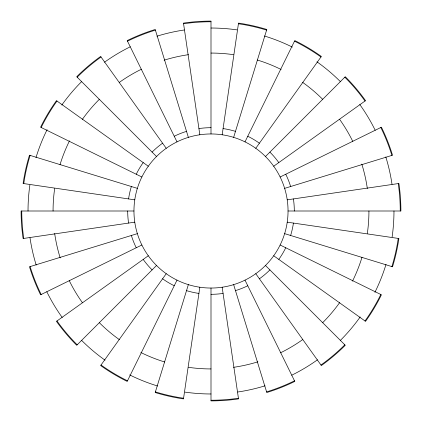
<?xml version="1.0" encoding="UTF-8"?>
<svg xmlns="http://www.w3.org/2000/svg" width="422" height="422" viewBox="0 0 422 422"><rect width="100%" height="100%" fill="white"/><g stroke="black" fill="none" stroke-linecap="round" stroke-linejoin="round"><path stroke-width="0.63" d="M199.833 287.229L183.48 398.896A189.9 189.9 0 0 1 155.206 392.518L188.365 284.639M222.167 134.771L238.52 23.104A189.9 189.9 0 0 1 266.794 29.482L233.635 137.361M177.003 280.134L127.201 381.414A189.9 189.9 0 0 1 100.647 365.547L166.231 273.699M244.997 141.866L294.799 40.586A189.9 189.9 0 0 1 321.353 56.453L255.769 148.301M156.525 265.475L76.72 345.28A189.9 189.9 0 0 1 56.453 321.353L148.301 255.769M265.475 156.525L345.28 76.72A189.9 189.9 0 0 1 365.547 100.647L273.699 166.231M141.866 244.997L40.586 294.799A189.9 189.9 0 0 1 29.482 266.794L137.361 233.635M280.134 177.003L381.414 127.201A189.9 189.9 0 0 1 392.518 155.206L284.639 188.365M134.771 222.167L23.104 238.52A189.9 189.9 0 0 1 21.1 211L133.959 211M287.229 199.833L398.896 183.48A189.9 189.9 0 0 1 400.9 211L288.041 211A77.041 77.041 0 0 1 172.477 277.718A77.041 77.041 0 0 1 172.477 144.282A77.041 77.041 0 0 1 288.041 211M134.771 199.833L23.104 183.48A189.9 189.9 0 0 1 29.482 155.206L137.361 188.365M287.229 222.167L398.896 238.52A189.9 189.9 0 0 1 392.518 266.794L284.639 233.635M141.866 177.003L40.586 127.201A189.9 189.9 0 0 1 56.453 100.647L148.301 166.231M280.134 244.997L381.414 294.799A189.9 189.9 0 0 1 365.547 321.353L273.699 255.769M156.525 156.525L76.72 76.72A189.9 189.9 0 0 1 100.647 56.453L166.231 148.301M265.475 265.475L345.28 345.28A189.9 189.9 0 0 1 321.353 365.547L255.769 273.699M177.003 141.866L127.201 40.586A189.9 189.9 0 0 1 155.206 29.482L188.365 137.361M244.997 280.134L294.799 381.414A189.9 189.9 0 0 1 266.794 392.518L233.635 284.639M199.833 134.771L183.48 23.104A189.9 189.9 0 0 1 211 21.1L211 133.959M222.167 287.229L238.52 398.896A189.9 189.9 0 0 1 211 400.9L211 288.041M368.933 211A157.933 157.933 0 0 1 367.33 233.477M361.997 257.293A157.933 157.933 0 0 1 352.507 281.136M339.652 302.611A157.933 157.933 0 0 1 322.677 322.677M302.611 339.652A157.933 157.933 0 0 1 280.572 352.787M257.895 361.812A157.933 157.933 0 0 1 233.477 367.33M211 368.933A157.933 157.933 0 0 1 188.523 367.33M164.707 361.997A157.933 157.933 0 0 1 140.864 352.507M119.389 339.652A157.933 157.933 0 0 1 99.323 322.677M82.348 302.611A157.933 157.933 0 0 1 69.213 280.572M60.188 257.895A157.933 157.933 0 0 1 54.67 233.477M53.066 211A157.933 157.933 0 0 1 54.67 188.523M60.003 164.707A157.933 157.933 0 0 1 69.493 140.864M82.348 119.389A157.933 157.933 0 0 1 99.323 99.323M119.389 82.348A157.933 157.933 0 0 1 141.428 69.213M164.105 60.188A157.933 157.933 0 0 1 188.523 54.67M211 53.066A157.933 157.933 0 0 1 233.477 54.67M257.293 60.003A157.933 157.933 0 0 1 281.136 69.493M302.611 82.348A157.933 157.933 0 0 1 322.677 99.323M339.652 119.389A157.933 157.933 0 0 1 352.787 141.428M361.812 164.105A157.933 157.933 0 0 1 367.33 188.523M293.427 223.074A83.308 83.308 0 0 1 290.631 235.476M285.757 247.761A83.308 83.308 0 0 1 278.8 259.409M269.906 269.906A83.308 83.308 0 0 1 259.409 278.8M247.761 285.757A83.308 83.308 0 0 1 235.476 290.631M223.074 293.427A83.308 83.308 0 0 1 211 294.308M198.926 293.427A83.308 83.308 0 0 1 186.524 290.631M174.239 285.757A83.308 83.308 0 0 1 162.591 278.8M152.094 269.906A83.308 83.308 0 0 1 143.2 259.409M136.243 247.761A83.308 83.308 0 0 1 131.369 235.476M128.573 223.074A83.308 83.308 0 0 1 127.692 211M128.573 198.926A83.308 83.308 0 0 1 131.369 186.524M136.243 174.239A83.308 83.308 0 0 1 143.2 162.591M152.094 152.094A83.308 83.308 0 0 1 162.591 143.2M174.239 136.243A83.308 83.308 0 0 1 186.524 131.369M198.926 128.573A83.308 83.308 0 0 1 211 127.692M223.074 128.573A83.308 83.308 0 0 1 235.476 131.369M247.761 136.243A83.308 83.308 0 0 1 259.409 143.2M269.906 152.094A83.308 83.308 0 0 1 278.8 162.591M285.757 174.239A83.308 83.308 0 0 1 290.631 186.524M293.427 198.926A83.308 83.308 0 0 1 294.308 211M398.241 238.425A189.241 189.241 0 0 1 391.885 266.598M380.818 294.503A189.241 189.241 0 0 1 365.009 320.968M344.811 344.811A189.241 189.241 0 0 1 320.968 365.009M294.503 380.818A189.241 189.241 0 0 1 266.598 391.885M238.425 398.241A189.241 189.241 0 0 1 211 400.241M183.575 398.241A189.241 189.241 0 0 1 155.401 391.885M127.497 380.818A189.241 189.241 0 0 1 101.032 365.009M77.189 344.811A189.241 189.241 0 0 1 56.991 320.968M41.182 294.503A189.241 189.241 0 0 1 30.115 266.598M23.759 238.425A189.241 189.241 0 0 1 21.759 211M23.759 183.575A189.241 189.241 0 0 1 30.115 155.401M41.182 127.497A189.241 189.241 0 0 1 56.991 101.032M77.189 77.189A189.241 189.241 0 0 1 101.032 56.991M127.497 41.182A189.241 189.241 0 0 1 155.401 30.115M183.575 23.759A189.241 189.241 0 0 1 211 21.759M238.425 23.759A189.241 189.241 0 0 1 266.598 30.115M294.503 41.182A189.241 189.241 0 0 1 320.968 56.991M344.811 77.189A189.241 189.241 0 0 1 365.009 101.032M380.818 127.497A189.241 189.241 0 0 1 391.885 155.401M398.241 183.575A189.241 189.241 0 0 1 400.241 211M393.974 211A182.974 182.974 0 0 1 392.112 237.037M386.003 264.425A182.974 182.974 0 0 1 374.91 292.319M360.172 316.959A182.974 182.974 0 0 1 340.38 340.38M317.492 359.792A182.974 182.974 0 0 1 291.734 375.2M265.053 385.808A182.974 182.974 0 0 1 237.686 392.017M211 393.974A182.974 182.974 0 0 1 184.963 392.112M157.575 386.003A182.974 182.974 0 0 1 129.681 374.91M105.041 360.172A182.974 182.974 0 0 1 81.62 340.38M62.208 317.492A182.974 182.974 0 0 1 46.8 291.734M36.192 265.053A182.974 182.974 0 0 1 29.983 237.686M28.026 211A182.974 182.974 0 0 1 29.888 184.963M35.997 157.575A182.974 182.974 0 0 1 47.09 129.681M61.828 105.041A182.974 182.974 0 0 1 81.62 81.62M104.508 62.208A182.974 182.974 0 0 1 130.266 46.8M156.947 36.192A182.974 182.974 0 0 1 184.314 29.983M211 28.026A182.974 182.974 0 0 1 237.037 29.888M264.425 35.997A182.974 182.974 0 0 1 292.319 47.09M316.959 61.828A182.974 182.974 0 0 1 340.38 81.62M359.792 104.508A182.974 182.974 0 0 1 375.2 130.266M385.808 156.947A182.974 182.974 0 0 1 392.017 184.314"/></g></svg>
